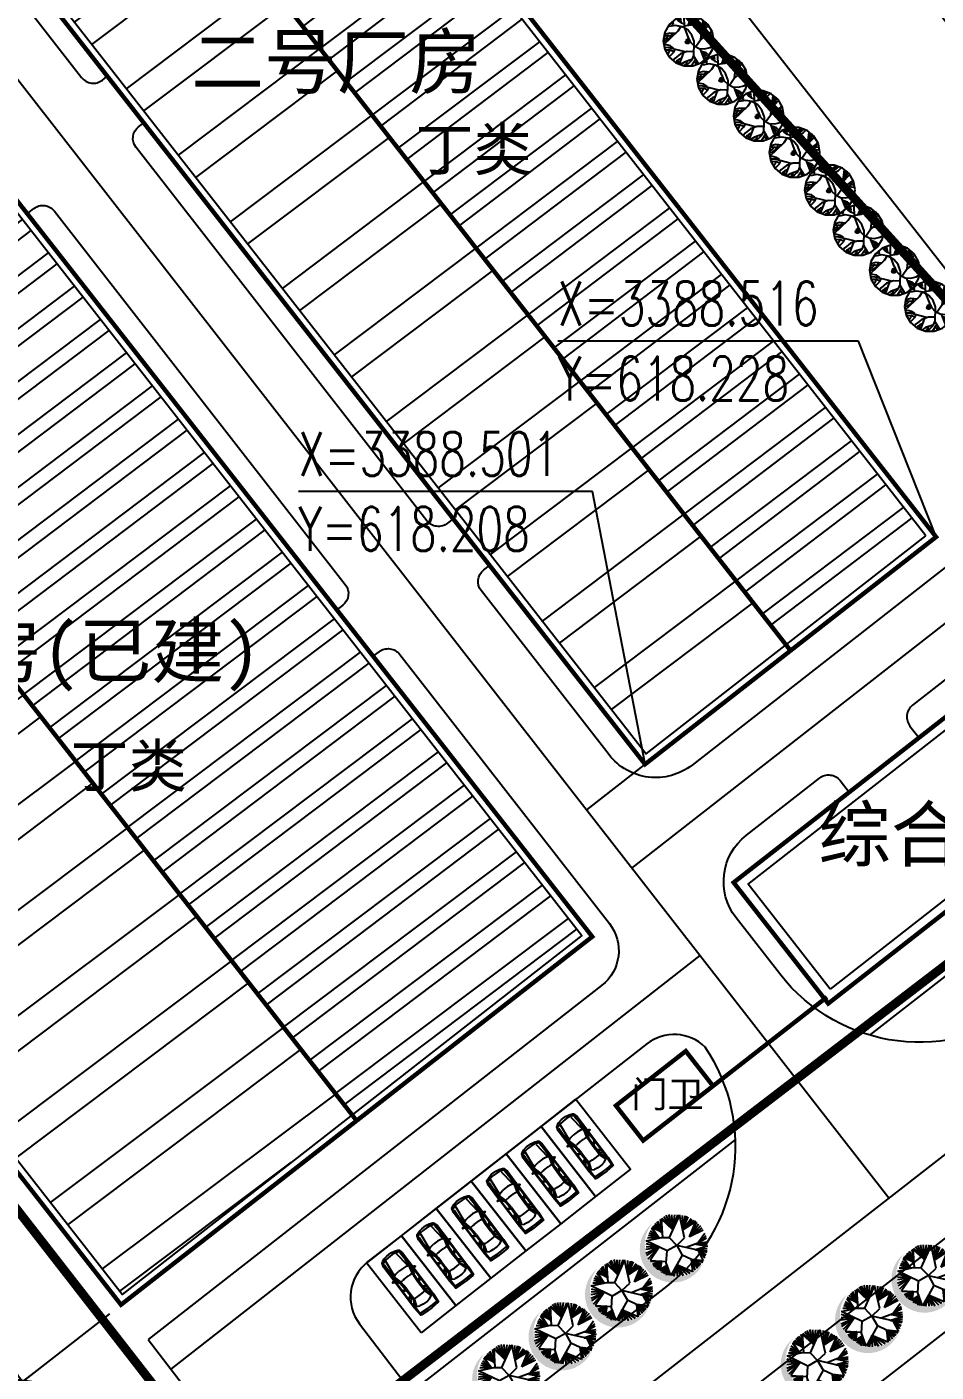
# Model space of a CAD drawing. Extents: x -17471 to 313636, y -71590 to 757901.
# Drawn here: x 95326 to 101480, y 11972 to 21080 of the extents above; entities that cross this region are included whole.
import ezdxf

# ---------------------------------------------------------------- set-up
doc = ezdxf.new("R2010")
doc.units = 0
doc.header["$LTSCALE"] = 1000
doc.header["$MEASUREMENT"] = 0
doc.linetypes.add('CENTER2', pattern=[1.125, 0.75, -0.125, 0.125, -0.125])
for name, color, linetype in [('A绿-1', 94, 'Continuous'), ('DIM_COOR', 3, 'Continuous'), ('DMTZ', 3, 'Continuous'), ('JZD', 1, 'Continuous'), ('PUB_DIM', 3, 'Continuous'), ('PUB_TAB', 7, 'Continuous'), ('PUB_TEXT', 7, 'Continuous'), ('PUB_TITLE', 4, 'Continuous'), ('乔木', 93, 'Continuous'), ('平面配景', 7, 'Continuous'), ('建筑-1', 144, 'Continuous'), ('道路', 2, 'Continuous')]:
    doc.layers.add(name, color=color, linetype=linetype)
doc.styles.add('_TCH_DIM', font='SIMPLEX', dxfattribs={"bigfont": 'GBCBIG'})
doc.styles.add('DIM', font='txt_____.ttf')
doc.styles.add('坐标标注', font='times.ttf', dxfattribs={"width": 0.75})
doc.styles.add('宋体', font='')
doc.styles.get('宋体').set_extended_font_data('SimSun')
doc.dimstyles.new('FAST', dxfattribs={"dimtxt": 3, "dimasz": 1, "dimexe": 1.25, "dimexo": 1, "dimgap": 1, "dimtad": 1, "dimtoh": 1, "dimdec": 1, "dimdsep": 46, "dimtxsty": '坐标标注', "dimblk": '尺寸起止点', "dimcen": 2.5, "dimadec": 0, "dimazin": 0, "dimtfac": 1, "dimtdec": 1, "dimtmove": 2, "dimatfit": 3, "dimfxl": 0, "dimarcsym": 0})
pattern_1 = [(37.00000000000002, (-618007.0939520979, -3388410.139042308), (-1.719686428656977, 2.28210096996014), []), (37.00000000000002, (-618005.7600223889, -3388410.326513903), (-1.719686428656977, 2.28210096996014), [])]
pattern_2 = [(37.00000000000002, (-618007.0939520979, -3388410.139042308), (-3.439372857313954, 4.564201939920281), []), (37.00000000000002, (-618004.4260926798, -3388410.513985497), (-3.439372857313954, 4.564201939920281), [])]

# ---------------------------------------------------------------- blocks, each defined once
blk = doc.blocks.new('dffgh')
at = {"layer": '平面配景', "color": 251}
for p, q in [((733439.0357518016, 251065.4803117528), (732998.3422870766, 250700.2748414093)), ((733128.9981900459, 250698.9735357795), (733489.6538135385, 251017.9056934925)), ((733235.6948892018, 250693.0281308909), (734092.2610239204, 251213.7230368417)), ((733439.0357518016, 251065.4803117528), (733834.7846744389, 251339.2528148047)), ((733912.8209194725, 251312.6235904152), (733489.6538135385, 251017.9056934925)), ((733993.0342270031, 251445.8686683559), (733907.6494356194, 251394.9159162141)), ((733985.6856806524, 251368.2866918243), (733907.6494356194, 251394.9159162141)), ((734064.1843151209, 251428.2536412819), (733985.6856806524, 251368.2866918243)), ((733985.6856806524, 251368.2866918243), (734165.2449723273, 251246.1326394072)), ((734252.7578040541, 251312.9857457392), (734165.2449723273, 251246.1326394072)), ((734322.1441971798, 251078.1186417408), (734165.2449723273, 251246.1326394072)), ((734516.6781288958, 250823.4675691806), (734322.1441971798, 251078.1186417408)), ((732875.2728315268, 250634.8085838306), (731565.5850880456, 249634.3073744773)), ((732309.2828915813, 249943.1119731434), (732238.6451500914, 250148.473754514)), ((732327.2847564758, 250216.1876304554), (732301.706755116, 250254.3415502248)), ((732327.2847564758, 250216.1876304554), (732354.7294694309, 249977.8296807236)), ((732768.0934192098, 250322.752271948), (732354.7294694309, 249977.8296807236)), ((732396.3333338748, 249923.3689056299), (732616.6800662366, 250105.9716408012)), ((732820.8395212542, 250291.0780079184), (732616.6800662366, 250105.9716408012)), ((732705.9643944612, 250271.7217781601), (732875.2728315375, 250634.8085838388)), ((732998.3422870766, 250700.2748414093), (732768.0934192098, 250322.752271948)), ((732768.0934192098, 250322.752271948), (732820.8395212542, 250291.0780079184)), ((732819.8170412087, 250769.6887227158), (732871.9384043897, 250680.4384293222)), ((733128.9981900459, 250698.9735357795), (732820.8395212542, 250291.0780079184)), ((732820.8395212542, 250291.0780079184), (732906.8378053356, 250197.968143447)), ((732836.5341386339, 250632.5750174267), (732820.8498569878, 250650.9271515145)), ((732872.7323590217, 250633.4626361692), (732836.5341386339, 250632.5750174267)), ((732882.4549678483, 250688.472279002), (732871.9384043796, 250680.4384293145)), ((732871.9384043897, 250680.4384293222), (732876.1336011725, 250633.6818091478)), ((732875.2728315375, 250634.8085838388), (732871.9384043897, 250680.4384293222)), ((732875.6484230896, 250635.0955070417), (732998.3422870766, 250700.2748414093)), ((732897.5423196631, 250650.0364317264), (732875.6484230896, 250635.0955070417)), ((732882.4549678582, 250688.4722790096), (732877.8365032265, 250694.4605882154)), ((732882.4549678582, 250688.4722790096), (732897.5423196631, 250650.0364317264)), ((733012.8320452524, 250077.9043555917), (732906.8378053356, 250197.968143447)), ((732998.3422870766, 250700.2748414093), (733047.6315783323, 250824.1710316635)), ((732998.3422870766, 250700.2748414093), (733128.9981900459, 250698.9735357795)), ((733012.8320452524, 250077.9043555917), (733207.3659769683, 249823.2532830312)), ((733128.9981900459, 250698.9735357795), (733310.398598894, 250593.0954290582)), ((733310.398598894, 250593.0954290582), (733476.6876125584, 250432.2545114703)), ((733671.2215442742, 250177.6034389099), (733476.6876125584, 250432.2545114703)), ((733782.9611144798, 249974.4961421153), (733671.2215442742, 250177.6034389099)), ((734584.9748569645, 250573.9758381011), (733863.0388710499, 249878.5354933956)), ((734239.9579897282, 250035.7337838019), (734635.2935450205, 250366.8840612329)), ((734640.7519520427, 250284.2161439277), (734272.5476569445, 249974.3868517895)), ((734637.807487913, 250627.5333524644), (734516.6781288958, 250823.4675691806)), ((734637.807487913, 250627.5333524644), (734725.32031964, 250694.3864587965)), ((734637.807487913, 250627.5333524644), (734708.1583062, 250422.5471626417)), ((734640.7519520427, 250284.2161439277), (734713.6167132233, 250339.8792453373)), ((734708.1583062, 250422.5471626417), (734786.6569406687, 250482.5141120992)), ((734708.1583062, 250422.5471626417), (734713.6167132233, 250339.8792453373)), ((734713.6167132233, 250339.8792453373), (734784.9422676365, 250409.2359835714)), ((731368.0248667554, 249440.5624016033), (730911.7179710221, 249077.1093801919)), ((731812.0383871627, 249462.7375866134), (731341.809009698, 249305.1483821752)), ((731341.809009698, 249305.1483821752), (731368.0248667554, 249440.5624016033)), ((731341.809009698, 249305.1483821752), (731364.458765521, 249106.5463135843)), ((731565.585088057, 249634.3073744858), (731368.0248667554, 249440.5624016033)), ((731795.7246656432, 249522.2434014329), (731368.0248667554, 249440.5624016033)), ((731474.2785650144, 249622.2497337057), (731565.585088057, 249634.3073744858)), ((731565.585088057, 249634.3073744858), (731916.5605547458, 249626.4483519652)), ((732003.040275903, 249703.2182614644), (731756.7611882666, 249780.3512848845)), ((732021.0686704207, 249716.9905752144), (731781.5502307308, 249799.2882162925)), ((731795.7246656432, 249522.2434014329), (732082.0500023332, 249769.5234352427)), ((731795.7246656432, 249522.2434014329), (731812.0383871627, 249462.7375866134)), ((732123.6538667772, 249715.0626601488), (731812.0383871627, 249462.7375866134)), ((731851.8011344331, 249392.0008658236), (731812.0383871627, 249462.7375866134)), ((731939.7669798315, 249258.1647642178), (731851.8011344331, 249392.0008658236)), ((731935.6948058081, 249643.4445710894), (732003.040275903, 249703.2182614644)), ((732134.3009115478, 249003.5136916578), (731939.7669798315, 249258.1647642178)), ((732003.040275903, 249703.2182614644), (732021.0686704207, 249716.9905752144)), ((732082.0500025104, 249769.5234353779), (732354.7294696072, 249977.8296808584)), ((732396.3333338748, 249923.3689056299), (732123.6538667772, 249715.0626601488)), ((733708.7847368573, 249543.7151240109), (732399.0969933759, 248543.2139146573)), ((732896.4404769343, 249268.7128296859), (732623.7610098368, 249060.406584205)), ((733130.5595230657, 249433.2871703141), (732896.4404769343, 249268.7128296859)), ((733172.4503107427, 249378.4508036283), (732938.0443414109, 249214.2520545496)), ((733362.8374520235, 249581.5855652461), (733130.5595230657, 249433.2871703141)), ((733379.5267650974, 249522.3666736312), (733172.4503107427, 249378.4508036283)), ((733295.6187455994, 249689.041589833), (733207.3659769683, 249823.2532830312)), ((733362.8374520235, 249581.5855652461), (733295.6187455994, 249689.041589833)), ((733313.9546619393, 249475.8432784366), (733708.7847366802, 249543.7151238755)), ((733379.5267650974, 249522.3666736312), (733313.9546619393, 249475.8432784366)), ((733362.8374520235, 249581.5855652461), (733837.4115786235, 249771.6379926893)), ((733379.5267650974, 249522.3666736312), (733362.8374520235, 249581.5855652461)), ((733379.5267650974, 249522.3666736312), (733804.3095646803, 249645.2381705322)), ((733707.1937021178, 249541.9049163098), (733696.4429784468, 249506.92713466)), ((733696.4429784468, 249506.92713466), (733710.0248635095, 249486.9689304056)), ((733707.9239670776, 249544.8418985237), (733751.9318684225, 249528.4991378821)), ((733708.7847366802, 249543.7151238755), (733751.9318684225, 249528.4991378821)), ((733804.3095646803, 249645.2381705322), (733709.1603282322, 249544.0020470782)), ((733709.1603282322, 249544.0020470782), (733729.3326855685, 249561.1965211025)), ((733762.4484318909, 249536.5329875695), (733729.3326855685, 249561.1965211025)), ((733751.9318684121, 249528.499137874), (733762.4484318804, 249536.5329875614)), ((733824.3351754051, 249454.7426975011), (733751.9318684225, 249528.4991378821)), ((733762.4484318909, 249536.5329875695), (733767.0115097505, 249530.5023671081)), ((733837.4115786235, 249771.6379926893), (733782.9611144798, 249974.4961421153)), ((734272.5476569445, 249974.3868517895), (733804.3095646803, 249645.2381705322)), ((733837.4115786235, 249771.6379926893), (733804.3095646803, 249645.2381705322)), ((733936.8065848562, 249660.2128105563), (733804.3095646803, 249645.2381705322)), ((733837.4115786235, 249771.6379926893), (734239.9579897282, 250035.7337838019)), ((730874.4966314917, 249106.3686806979), (730792.6176730532, 249043.8194224138)), ((730925.49028478, 249059.0809856398), (730825.2073402695, 248982.4724904015)), ((730874.4966315683, 249106.3686806211), (730916.1004960448, 249051.9079054848)), ((730911.7179710221, 249077.1093801919), (730881.382788388, 249097.354483435)), ((730925.4902847911, 249059.0809856483), (730911.7179710221, 249077.1093801919)), ((731175.8137621274, 248674.5629689845), (730916.1004960109, 249051.9079055266)), ((730925.4902847911, 249059.0809856483), (731184.8279593572, 248681.4491259048)), ((731045.9571290227, 248863.2354373212), (731054.9713262813, 248870.1215941961)), ((731084.9206063985, 248605.1275538689), (731175.8137620976, 248674.5629690293)), ((731175.8137620976, 248674.5629690293), (731370.3476938136, 248419.9118964688)), ((731379.3618910732, 248426.7980533445), (731184.8279593572, 248681.4491259048)), ((731475.9114125245, 248903.8146083384), (731364.458765521, 249106.5463135843)), ((731666.4046722718, 248069.7359957554), (731370.3298189564, 248419.8967824384)), ((731527.5338418675, 248251.5223072536), (731379.3618910732, 248426.7980533445)), ((731670.4453442404, 248649.1635357779), (731475.9114125245, 248903.8146083384)), ((731837.0212811067, 248487.9470266416), (731670.4453442404, 248649.1635357779)), ((731837.0212811067, 248487.9470266416), (732022.6777707367, 248413.8696281717)), ((732298.3732164854, 248826.1099051702), (732022.6777707367, 248413.8696281717)), ((732159.9329073888, 248403.9297168188), (732022.6777707367, 248413.8696281717)), ((732240.5820746974, 248883.07431221), (732134.3009115478, 249003.5136916578)), ((732351.4949101168, 248794.7225643026), (732159.9329073888, 248403.9297168188)), ((732159.9329073888, 248403.9297168188), (732399.0969931993, 248543.2139145223)), ((732298.3732164854, 248826.1099051702), (732240.5820746974, 248883.07431221)), ((732298.3732164854, 248826.1099051702), (732623.7610098368, 249060.406584205)), ((732351.4949101168, 248794.7225643026), (732298.3732164854, 248826.1099051702)), ((732351.4949101168, 248794.7225643026), (732665.3648743132, 249005.9458090686)), ((732363.4535715387, 248458.2915125987), (732399.0969931993, 248543.2139145223)), ((732484.4702421349, 248883.8151843405), (732399.0969931993, 248543.2139145223)), ((732498.9409759789, 248893.6801597582), (732580.6166838338, 248947.1524663215)), ((732598.6450783517, 248960.9247800716), (732580.6166838338, 248947.1524663215)), ((732580.6166838338, 248947.1524663215), (732590.2730934091, 248689.2578249212)), ((732598.6450783517, 248960.9247800716), (732615.0621358734, 248708.1947563291)), ((732665.3648743024, 249005.9458090604), (732938.0443413993, 249214.2520545409)), ((732892.5977635614, 249179.5343469696), (733072.1570552338, 249057.3802945506)), ((732938.0443414109, 249214.2520545496), (733160.7966616185, 249125.0941704923)), ((733160.7966616185, 249125.0941704923), (733190.8817616401, 249090.3833291176)), ((731518.5196446085, 248244.6361503784), (731527.5338418675, 248251.5223072536)), ((731675.794460981, 248076.909075958), (731527.5338418675, 248251.5223072536)), ((731675.7944609697, 248076.9090759493), (731575.5115164592, 248000.3005807109)), ((731708.008536823, 248015.2752208787), (731626.1295783836, 247952.725962594)), ((731666.4046722669, 248069.7359957517), (731708.008536711, 248015.275220658)), ((731675.794460981, 248076.909075958), (731689.5667747505, 248058.8806814149)), ((731689.5667747505, 248058.8806814149), (732159.9329073888, 248403.9297168188)), ((731701.1223797608, 248024.2894180147), (731689.5667747505, 248058.8806814149))]:
    blk.add_line(p, q, dxfattribs=at)
blk.add_lwpolyline([(731279.7414613311, 248350.1008897384), (731084.9206063969, 248605.1275538714), (730825.2073402873, 248982.4724903987), (730792.6176730661, 249043.8194224241), (731219.6274924362, 249427.7158019761), (732820.8498569878, 250650.9271515145), (732786.0984093371, 250691.5897232167), (732756.6121343956, 250776.1246716112), (732819.8170412087, 250769.6887227158), (732877.8365032265, 250694.4605882154), (733738.720034886, 251352.1097254428), (733993.0342270179, 251445.8686683613), (734064.1843151618, 251428.2536412516), (734252.7578040638, 251312.9857457346), (734428.0610149673, 251159.0309850415), (734622.5949467127, 250904.3799124426), (734725.3203196351, 250694.3864588066), (734786.6569406816, 250482.5141120726), (734784.9400047902, 250409.1392786986), (734627.8950413995, 250188.1515043275), (733767.0115097505, 249530.5023671081), (733824.3351754051, 249454.7426975011), (733813.9241379655, 249392.0698007473), (733740.1180597991, 249442.7478112135), (733710.0248635095, 249486.9689304056), (732108.8024989604, 248263.7575808689), (731626.1295782041, 247952.7259624572), (731575.5115164947, 248000.3005806905)], close=True, dxfattribs=at)
blk = doc.blocks.new('云杉')
at = {"layer": '道路', "linetype": 'CENTER2', "ltscale": 4}
h = blk.add_hatch(color=7, dxfattribs=at)
edge = h.paths.add_edge_path()
edge.add_ellipse((341642.9659094361, 74046.66497989596), major_axis=(-397.2453573062428, 585.0792942952565), ratio=0.9999999993520611, start_angle=107.07767182731021, end_angle=291.5808308227864, ccw=False)
edge.add_ellipse((341759.5108493344, 73960.43942414722), major_axis=(-409.208139567098, 601.4513970745475), ratio=0.9999999993529916, start_angle=95.53610480986013, end_angle=303.0120425622653)
at = {"color": 95}
for p, q in [((341327.9154484656, 74166.06309043094), (341113.9327861451, 74416.06854745196)), ((341476.3122477403, 74315.41853674134), (341133.7012320561, 74447.22044988442)), ((341133.7012320561, 74447.22044988442), (341327.9154484656, 74166.06309043094)), ((341476.3122477403, 74315.41853674134), (341152.6436668404, 74467.65789580684)), ((341476.3122477403, 74315.41853674134), (341183.1026983594, 74506.39237909415)), ((341224.5439703264, 74550.22350491927), (341476.3122477403, 74315.41853674124)), ((341271.5673755598, 74581.1997656768), (341476.3122477398, 74315.41853674177)), ((341318.5907807932, 74612.17602643436), (341476.3122477403, 74315.41853674136)), ((341611.6527772801, 74501.18247783328), (341713.9660661677, 74247.71830423479)), ((341766.4963000616, 74506.39237909415), (341672.2498503475, 74042.2955841356)), ((341766.4963000616, 74506.39237909415), (341996.4688617853, 74631.03363419263)), ((341996.4688617853, 74631.03363419263), (341971.0936193482, 74372.18079226531)), ((341971.0936193482, 74372.18079226531), (342023.6384824864, 74619.93424896413)), ((341971.0936193482, 74372.18079226531), (342070.6618877198, 74581.1997656768)), ((341971.0936193482, 74372.18079226531), (342106.581701782, 74550.22350491927)), ((342125.9371421297, 74539.9169611206), (341971.0936193482, 74372.18079226531)), ((342167.4390894583, 74506.39237909415), (341971.0936193482, 74372.18079226531)), ((342203.3589035204, 74457.35135200816), (341971.0936193482, 74372.18079226531)), ((341502.763256484, 74209.91728777754), (340999.1113120996, 74083.59456166874)), ((341008.9037352302, 74147.64537379425), (341327.9154484656, 74166.06309043094)), ((341019.9466510398, 74206.99294467892), (341327.9154484656, 74166.06309043094)), ((341025.4681089447, 74250.88069986556), (341327.9154484656, 74166.06309043094)), ((341327.9154484656, 74166.06309043094), (341039.3020913875, 74279.25200999268)), ((341327.9154484656, 74166.06309043094), (341069.7004475449, 74341.20453150776)), ((341327.9154484656, 74166.06309043094), (341091.8469545257, 74372.18079226531)), ((341671.084293959, 74041.59625030252), (341502.763256484, 74209.91728777754)), ((341671.084293959, 74041.59625030252), (341881.4855908028, 74167.83702840879)), ((341971.0936193482, 74372.18079226531), (341881.4855908028, 74167.83702840879)), ((341881.4855908028, 74167.83702840879), (342334.8853228224, 73928.99189609465)), ((341969.1405130809, 74367.72689352054), (342237.9793073299, 74404.83390022589)), ((342237.9793073299, 74404.83390022589), (342098.9351204377, 74053.28742017249)), ((342098.9351204377, 74053.28742017249), (342269.7377491015, 74343.8094821382)), ((342098.9351204377, 74053.28742017249), (342305.7182385253, 74276.70368872376)), ((342098.9351204377, 74053.28742017249), (342327.8040701446, 74199.29135151068)), ((342330.5951367778, 74139.88715126448), (342098.9351204377, 74053.28742017249)), ((341327.8944427355, 73946.29844931116), (340997.8001440589, 74052.16827025272)), ((341327.8944427354, 73946.29844931116), (340997.8001440589, 73982.5141555694)), ((340997.8001440589, 73845.69761811012), (341327.8944427355, 73946.29844931114)), ((341327.8944427355, 73946.29844931114), (340997.8001440589, 73917.95668342388)), ((340999.1113120996, 74083.59456166874), (341502.763256484, 73873.2752128275)), ((341014.425193135, 73786.35004722547), (341327.8944427354, 73946.29844931116)), ((341039.3020913875, 73745.06724266925), (341327.8944427355, 73946.29844931116)), ((341078.0129720829, 73701.1794874826), (341327.8944427355, 73946.29844931116)), ((341327.8944427355, 73946.29844931116), (341097.0348582775, 73689.77414767059)), ((341502.763256484, 73873.2752128275), (341671.084293959, 74041.59625030252)), ((341502.763256484, 73704.95417535248), (341502.763256484, 73873.2752128275)), ((341797.3250720653, 73831.19495345875), (341586.9237752215, 73368.31210040244)), ((341671.084293959, 74041.59625030252), (341797.3250720653, 73831.19495345875)), ((342054.0975140054, 73822.47957988235), (341797.3250720653, 73831.19495345875)), ((342016.8561193787, 73463.88231481836), (342029.3633480627, 73823.31910726566)), ((342334.8853228224, 73928.99189609465), (342054.0975140054, 73822.47957988235)), ((342344.3684438591, 74072.83798721159), (342098.9351204377, 74053.28742017249)), ((342098.9351204377, 74053.28742017249), (342333.3255280494, 73951.53789481186)), ((342344.3684438591, 74003.12724316673), (342098.9351204377, 74053.28742017249)), ((342327.8040701446, 73876.67387886766), (342111.1156192236, 73844.10847637331)), ((342208.9410367869, 73693.47789431436), (342111.1156192236, 73844.10847637331)), ((342111.1156192236, 73844.10847637331), (342233.8179350394, 73685.7196717846)), ((342269.7377491015, 73724.39752571037), (342111.1156192236, 73844.10847637331)), ((342327.8040701446, 73830.23780241211), (342111.1156192236, 73844.10847637331)), ((342111.1156192236, 73844.10847637331), (342280.7806649112, 73752.82546519901)), ((342300.1361052589, 73783.80172595655), (342111.1156192236, 73844.10847637331)), ((341097.0348582775, 73689.77414767059), (341502.763256484, 73727.0024763408)), ((341390.9595462647, 73716.74372864408), (341111.2023948734, 73670.20322672505)), ((341390.9595462646, 73716.74372864408), (341144.391817664, 73613.46060647084)), ((341163.7472580117, 73590.24256824306), (341390.9595462646, 73716.74372864408)), ((341191.3545475358, 73556.66135685508), (341390.9595462646, 73716.74372864408)), ((341227.3350369596, 73525.68509609753), (341390.9595462646, 73716.74372864408)), ((341266.045917655, 73497.31378597043), (341390.9595462647, 73716.74372864408)), ((341390.9595462647, 73716.74372864408), (341286.7608807492, 73488.77886583867)), ((341286.7608807492, 73488.77886583867), (341516.067153279, 73651.73858817262)), ((341516.067153279, 73651.73858817262), (341313.0693228884, 73481.85397027242)), ((341516.067153279, 73651.73858817262), (341365.553510665, 73456.03098141421)), ((341516.067153279, 73651.73858817267), (341418.0983738033, 73430.207992556)), ((341516.067153279, 73651.73858817261), (341465.1217790366, 73419.90144875733)), ((341586.9237752215, 73368.31210040244), (341502.763256484, 73704.95417535248)), ((341516.067153279, 73651.73858817262), (341523.1881000797, 73396.68341052956)), ((341647.6332667039, 73368.31210040244), (341719.9274428424, 73660.92016916834)), ((341711.2210456518, 73368.31210040244), (341719.9274428424, 73660.92016916834)), ((341719.9274428424, 73660.92016916834), (342016.8561193787, 73463.88231481836)), ((341976.6757526146, 73422.50639938776), (341719.9274428424, 73660.92016916834)), ((341910.2969070335, 73388.92518799979), (341719.9274428424, 73660.92016916834)), ((341772.0177579665, 73368.31210040244), (341719.9274428424, 73660.92016916834)), ((341854.9609772621, 73368.31210040244), (341719.9274428424, 73660.9201691684)), ((342025.7460160505, 73719.36304724938), (342208.9410367869, 73693.47789431436)), ((342025.7460160505, 73719.36304724938), (342231.0268684062, 73675.41312798591)), ((342222.7143438681, 73654.74341102704), (342025.7460160505, 73719.36304724938)), ((342025.7460160505, 73719.36304724938), (342042.9939228341, 73484.40229154132)), ((342192.3159877108, 73608.3073345715), (342025.7460160505, 73719.36304724938)), ((342025.7460160505, 73719.36304724938), (342103.8513105104, 73520.5318241982)), ((342128.7282087629, 73543.74986242598), (342025.7460160505, 73719.36304724938)), ((342159.1265649202, 73572.17780191461), (342025.7460160505, 73719.36304724938))]:
    blk.add_line(p, q, dxfattribs=at)
at = {"color": 95, "style": 'DIM', "flags": 1}
for tag in ['XVALUE', 'YVALUE']:
    blk.add_attdef(tag, (341671.084293959, 74041.59625030252), '', height=0.008835749991703779, rotation=90, dxfattribs=at)
blk = doc.blocks.new('124')
at = {"color": 95}
for p, q in [((341611.6527772801, 74501.18247783328), (341572.9418965848, 74710.25808060632)), ((341628.2778263562, 74710.25808060632), (341631.0082176278, 74470.26284643727)), ((341630.4698770924, 74463.51810275191), (341672.5090382097, 74714.87889274216)), ((341672.5090382097, 74714.87889274216), (341755.8757727849, 74454.0938290178)), ((341755.8757727849, 74454.0938290178), (341719.4728948282, 74712.80640187522)), ((341755.8757727849, 74454.0938290178), (341769.2873666949, 74712.80640187522)), ((341391.4123282723, 74654.04636101816), (341611.6527772801, 74501.18247783328)), ((341442.9752720558, 74676.67686921834), (341611.6527772801, 74501.18247783328)), ((341495.520135194, 74692.19331427789), (341611.6527772801, 74501.18247783328)), ((341766.4963000616, 74506.39237909415), (341799.6857228522, 74702.49985807655)), ((341766.4963000616, 74506.39237909415), (341860.5431105285, 74684.43509174812)), ((341879.8985508762, 74681.83014111768), (341766.4963000616, 74506.39237909415)), ((341937.9648719192, 74663.76537478925), (341766.4963000616, 74506.39237909416))]:
    blk.add_line(p, q, dxfattribs=at)
at = {"layer": 'PUB_DIM', "color": 95}
blk.add_blockref('云杉', (0, 0), dxfattribs=at)
blk = doc.blocks.new('吊瓜')
at = {"layer": 'A绿-1', "color": 124, "linetype": 'Continuous'}
for p, q in [((-931.5152440293605, 779.708082606543), (-1130.080829642611, 435.7824350616793)), ((-642.6527019722998, 737.6348884842228), (-935.0347362740577, 687.2852811119446)), ((-627.2951308949414, 1034.979047229041), (-931.5152440293605, 779.708082606543)), ((-755.3979767544806, 843.5904426834459), (-911.6831166012707, 786.6170722267489)), ((-781.7343390210444, 901.1004832527469), (-789.3781430467061, 908.8043394348497)), ((-753.4181600316224, 857.0180728218402), (-781.7343390210444, 901.1004832527469)), ((-741.886727498335, 805.9094537994752), (-753.4181600316224, 857.0180728218402)), ((-748.5309024079615, 753.9390792152772), (-741.886727498335, 805.9094537994752)), ((-350.6828814252076, 684.9474997780198), (-642.6527019722998, 737.6348884842228)), ((-254.1139243825019, 1170.805884577974), (-627.2951308949414, 1034.979047229041)), ((-585.4970860703761, 1047.472703864325), (-503.069172118514, 938.0260639450426)), ((-526.161170409483, 497.011612918126), (-388.4830914242921, 705.0641678116153)), ((-503.069172118514, 938.0260639450426), (-388.1793145879201, 863.3718700668687)), ((-457.2539867146552, 1003.29091637348), (-490.4236103280127, 1080.008593871338)), ((-449.6947712644032, 908.8043505928363), (-457.2539867146552, 1003.29091637348)), ((-439.967987607306, 1086.881999232515), (-456.4434305890027, 1104.588136126746)), ((-401.613319228476, 1019.956750704987), (-439.967987607306, 1086.881999232515)), ((-402.0988422616065, 868.0278982422242), (-388.4615030034474, 943.9495189926456)), ((-388.4615030034474, 943.9495189926456), (-401.613319228476, 1019.956750704987)), ((-388.1793145879201, 863.3718700668687), (-286.5425570710358, 835.4919836304034)), ((-94.3411429150874, 535.5779911300997), (-350.6828814252076, 684.9474997780198)), ((-266.1781295998517, 1169.802060630071), (-257.2251802666724, 670.6284641525635)), ((-259.4294531091145, 721.4031643173585), (57.57303078337281, 771.7944404861773)), ((-257.2251802666724, 670.6284641525635), (-89.52856242495182, 223.9872784874315)), ((143.0172160880029, 1170.805873992191), (-254.1139243825019, 1170.805884577974)), ((-96.3956367715291, 737.600082709534), (372.4597830549901, 1096.34761526798)), ((-48.9163528187928, 862.1948649666156), (-89.52856242495182, 745.8406198761295)), ((71.56567533178895, 1033.601135661353), (-48.9163528187928, 862.1948649666156)), ((57.57303078337281, 771.7944404861773), (338.2230952994287, 927.5679842254976)), ((81.07388198537228, 890.0546441337938), (59.88950321833545, 851.8309801361393)), ((243.4061447398126, 1153.46306383823), (71.56567533178895, 1033.601135661353)), ((290.8836758868274, 1137.124067332494), (81.07388198537228, 890.0546441337938)), ((516.198415447885, 1034.979016616089), (143.0172160880029, 1170.805873992191)), ((338.2230952994287, 927.5679842254976), (474.4003174082463, 1063.811700370061)), ((501.5134213702258, 101.6579217216859), (603.4539557234821, 965.9197994491915)), ((820.4185149923869, 779.7080356857623), (516.198415447885, 1034.979016616089)), ((535.4935993925756, 411.5305431625675), (848.0638792292302, 737.600082709534)), ((610.2026322142192, 615.4128040573487), (673.6787625090656, 656.1258867523502)), ((671.4143120543304, 917.0448880455369), (611.9848144785938, 681.4599654457415)), ((611.9848144785938, 681.4599654457415), (623.8183830515918, 493.083447577701)), ((673.6787625090656, 656.1258867523502), (719.4021196619578, 716.0937849304537)), ((719.4021196619578, 716.0937849304537), (741.8577924028941, 788.0834852478365)), ((738.3372950808116, 863.4119678757052), (732.5076013342914, 884.3668727180848)), ((741.8577924028941, 788.0834852478365), (738.3372950808116, 863.4119678757052)), ((1018.984082152063, 435.7823775551151), (820.4185149923869, 779.7080356857623)), ((-1130.080829642611, 435.7824350616793), (-1199.041948340731, 44.68461249087704)), ((-1199.041948340731, 44.68461249087704), (-1130.080871556609, -346.4132175185805)), ((-1197.021894763297, 36.44401381228818), (-1044.515384457904, 76.16441567157017)), ((-1111.057469771666, 261.9525969765018), (-1176.657467578261, 232.2278159401249)), ((-1176.657467578261, 126.2374556801151), (-1056.419139359801, 187.1462312958101)), ((-1169.790393231684, -118.4212575652709), (-526.161170409483, 497.011612918126)), ((-907.6922711117804, 395.5397837898563), (-1163.041716740889, 329.977638461336)), ((-983.7318413956818, 281.6776828071961), (-1111.057469771666, 261.9525969765018)), ((-1056.419139359801, 187.1462312958101), (-972.7763985856, 273.004268004639)), ((-1044.515384457904, 76.16441567157017), (-914.7913190586987, 165.6496821663241)), ((-857.3385112508113, 256.6652714989032), (-983.7318413956818, 281.6776828071961)), ((-914.7913190586987, 165.6496821663241), (-823.4963349564496, 294.1065696022342)), ((-633.0930149300984, 370.7540908119554), (-907.6922711117804, 395.5397837898563)), ((-823.4963349564496, 294.1065696022342), (-789.3781549199048, 395.1915463707337)), ((95.45391762418149, 307.5425290367493), (-94.3411429150874, 535.5779911300997)), ((-82.77988593415648, 223.9872784874315), (19.6583918825927, -5.068712208521902)), ((195.8102158800903, 28.34555475925299), (95.45391762418149, 307.5425290367493)), ((204.664387680692, -28.92241551663028), (195.8102464930125, 28.34537623141659)), ((519.7076476351795, 121.4883115074481), (267.4083719031041, -231.8127059676772)), ((997.4819448725757, 484.8429101250003), (519.7076476351795, 121.4883115074481)), ((1092.555405022329, 150.6749115249986), (596.5868813769048, 191.4513635895128)), ((990.7332683817804, 476.7444510719652), (800.4679503695079, 175.1123670837769)), ((856.4356622473424, 285.0067327759098), (1043.57756331125, 292.2308577797303)), ((1018.984040238065, -346.4133900382658), (1087.945179821676, 44.68442881320516)), ((1087.945179821676, 44.68455126498884), (1018.984082152063, 435.7823775551151)), ((1043.57756331125, 292.2308577797303), (1065.442301203424, 297.4417235634173)), ((-1053.320524190276, -142.3990039565688), (-1183.406144068998, -150.9571724631896)), ((-941.4410763486085, -263.2532187202087), (-1142.677289269763, -256.9475327231994)), ((-1130.080871556609, -346.4132175185805), (-931.5153228505078, -690.3388862350112)), ((-1051.691554711622, -372.8676653602233), (-1088.332683919245, -379.2768892028471)), ((-881.9110213978711, -183.9017450072934), (-1053.320524190276, -142.3990039565688)), ((-880.2401314957679, -379.5611447074552), (-1051.691554711622, -372.8676653602233)), ((-1000.007900260287, -566.8201538779904), (-917.6660068257625, -437.7607378699904)), ((-205.0848476155224, -452.7313345649382), (-941.4410763486085, -263.2532187202087)), ((-938.7962204201758, -672.8105141380001), (-741.0925540192547, -475.4811665275265)), ((-917.6660068257625, -437.7607378699904), (-898.0673657639563, -379.2768892028471)), ((-735.0335494263709, -281.527066395538), (-881.9110213978711, -183.9017450072934)), ((-721.4177985890565, -444.4907971122375), (-880.2401314957679, -379.5611447074552)), ((-741.0925540192547, -475.4811665275265), (-653.4574422582082, -314.0629812934567)), ((-422.1888585789857, -543.7132837035824), (-671.697547744101, -745.9370490768124)), ((-470.059198592513, -1015.219050190703), (-273.045203946429, -485.2672494628569)), ((-118.5627836449567, -439.0220990874877), (-422.1888585789857, -543.7132837035824)), ((202.5588923708856, -444.4907971122375), (-118.5627836449567, -439.0220990874877)), ((19.6583918825927, -5.068712208521902), (194.2606472269836, -185.2749828078886)), ((182.1944648997014, -615.6950652816449), (204.664387680692, -28.92241551663028)), ((194.2606472269836, -185.2749828078886), (419.9672719733062, -294.8959986426999)), ((419.9672719733062, -294.8959986426999), (669.5547172324004, -320.7098477103864)), ((460.7845665709319, -305.9645222404142), (620.9359566466155, -723.1956199386259)), ((583.5436262385192, -444.1547259071012), (515.1291720644658, -436.3923380592023)), ((744.4838994757592, -504.2134813048979), (583.5436262385192, -444.1547259071012)), ((617.0697065607965, -444.4907971122375), (631.5224645392009, -580.968171284454)), ((719.7426687971893, -590.1372454383527), (630.5670595423289, -542.3826980331069)), ((631.5224645392009, -580.968171284454), (691.7816248671588, -704.2718185165068)), ((669.5547172324004, -320.7098477103864), (912.9190543429431, -259.6029986121794)), ((827.5810540453967, -697.2479696967712), (719.7426687971893, -590.1372454383527)), ((875.1769830481353, -615.6950652816449), (744.4838994757592, -504.2134813048979)), ((820.4184361712396, -690.3390269973388), (1018.984040238065, -346.4133900382658)), ((912.9190543429431, -259.6029986121794), (1065.442301203424, -167.2961689689328)), ((-931.5153228505078, -690.3388862350112), (-627.2952370389394, -945.6098834731747)), ((-671.697547744101, -745.9370490768124), (-735.0335494263709, -827.6757855155593)), ((-627.2952370389394, -945.6098834731747), (-254.1140449746308, -1081.43676087643)), ((-569.0373038991384, -843.2223613479291), (-619.4772640927258, -917.327148983728)), ((-483.946488402682, -778.1593449332868), (-569.0373038991384, -843.2223613479291)), ((-520.2044496758754, -821.6313315131774), (-524.403793500227, -811.3368133285185)), ((-503.9577124341304, -905.9712673881222), (-520.2044496758754, -821.6313315131774)), ((-517.5367297394696, -990.781594345819), (-503.9577124341304, -905.9712673881222)), ((-381.7344149334967, -746.122881100433), (-483.946488402682, -778.1593449332868)), ((-247.0517305596295, -916.7947972991606), (-415.7145930989209, -1031.558046696438)), ((-259.4294531091145, -1072.334498760953), (-190.6029772980983, -1026.609368202939)), ((-254.1140449746308, -1081.43676087643), (143.0170954958739, -1081.436792633787)), ((127.8498594061675, -786.8993331649472), (-247.0517305596295, -916.7947972991606)), ((-245.8137022717419, -1064.093961308252), (-50.75755469636351, -969.5315921523725)), ((-190.6029772980983, -1026.609368202939), (-141.5661611779506, -960.1017597892424)), ((-141.5661611779506, -960.1017597892424), (-118.2335683091223, -880.833472035185)), ((-118.2335683091223, -880.833472035185), (-116.76006381349, -852.1132665374389)), ((-50.75755469636351, -969.5315921523725), (100.1930337683734, -813.9589008071562)), ((66.75657756491273, -1080.432957813995), (270.5192485587177, -770.7024150588622)), ((100.1930337683734, -813.9589008071562), (188.8311947123584, -616.1402493217101)), ((143.0170954958739, -1081.436792633787), (516.1983093039453, -945.609975312007)), ((188.8311947123584, -616.1402493217101), (188.9431413904967, -615.6950652816449)), ((392.8242103830999, -998.8800536849667), (188.9431413904967, -648.3730582931166)), ((241.3795527235925, -931.890990326654), (209.4259665743884, -901.1302308776503)), ((304.4994267241418, -1031.558046696438), (241.3795527235925, -931.890990326654)), ((516.1983093039453, -945.609975312007), (820.4184361712396, -690.3390269973388)), ((620.9359566466155, -723.1956199386259), (684.911665035921, -819.5773261764189)), ((691.7816248671588, -704.2718185165068), (752.8720213667693, -770.7024150588622))]:
    blk.add_line(p, q, dxfattribs=at)
at = {"layer": 'A绿-1', "color": 124}
for centre, radius in [((-140.7320192082698, -11.97500989223772), 49.61832947383164), ((-135.3481085999665, -33.49339463497745), 43.37211609927554), ((-97.66429989175231, 63.33933756564511), 56.2016898583307), ((-92.28038928350725, 31.06176016543759), 52.98916507313913), ((-65.36351044017647, 25.68216383670369), 46.28802320488671), ((-81.51345956164005, -44.25258729244524), 32.72336929275366)]:
    blk.add_circle(centre, radius, dxfattribs=at)
blk = doc.blocks.new('尺寸起止点')
for p, q in [((0, -2), (0, 2)), ((-2, 0), (2, 0))]:
    blk.add_line(p, q)
blk.add_lwpolyline([(-0.88388347648322, -0.8838834764831631, 0.5, 0.5, 0), (0.8838834764831063, 0.88388347648322, 0, 0, 0)], format="xyseb")
blk = doc.blocks.new('*D1515')
at = {"color": 0, "linetype": 'Continuous', "lineweight": -2, "transparency": 16777216}
for p, q in [((618168.1680406744, 3388594.706375957), (618177.569151218, 3388602.050702604)), ((618176.8919204087, 3388600.887148381), (618236.9034252143, 3388524.069379012)), ((618228.7951743763, 3388517.100570383), (618238.19628492, 3388524.44489703))]:
    blk.add_line(p, q, dxfattribs=at)
at = {"layer": 'Defpoints', "color": 0, "linetype": 'Continuous', "transparency": 16777216}
for p in [(618167.3800044684, 3388594.090747061, -134.821), (618237.2112396625, 3388523.675360909), (618228.0071381703, 3388516.484941486, -134.821)]:
    blk.add_point(p, dxfattribs=at)
at = {"color": 0, "linetype": 'Continuous', "lineweight": -2, "transparency": 16777216, "xscale": 0.5, "yscale": 0.5, "zscale": 0.5}
for p, rotation in [((618176.5841059606, 3388601.281166485), 127.9976312333396), ((618237.2112396625, 3388523.675360909), 307.9976312333396)]:
    blk.add_blockref('尺寸起止点', p, dxfattribs=dict(at, rotation=rotation))
at = {"color": 0, "linetype": 'Continuous', "transparency": 16777216, "insert": (618208.8916259948, 3388564.035977908), "char_height": 3, "attachment_point": 5, "rotation": 307.99763123333963, "style": '坐标标注'}
blk.add_mtext('98.48', dxfattribs=at)
blk = doc.blocks.new('*D1522')
at = {"color": 0, "linetype": 'Continuous', "lineweight": -2, "transparency": 16777216}
for p, q in [((618124.3486045203, 3388524.942435305), (618117.5027766586, 3388519.594344167)), ((618118.7956363645, 3388519.969862184), (618165.8789343506, 3388459.700853143)), ((618172.0475314027, 3388463.885390057), (618165.201703541, 3388458.537298919))]:
    blk.add_line(p, q, dxfattribs=at)
at = {"layer": 'Defpoints', "color": 0, "linetype": 'Continuous', "transparency": 16777216}
for p in [(618125.1366407264, 3388525.558064201, -134.821), (618172.8355676087, 3388464.501018954, -134.821), (618166.1867487987, 3388459.30683504)]:
    blk.add_point(p, dxfattribs=at)
at = {"color": 0, "linetype": 'Continuous', "lineweight": -2, "transparency": 16777216, "xscale": 0.5, "yscale": 0.5, "zscale": 0.5}
for p, rotation in [((618118.4878219164, 3388520.363880287), 127.997631234255), ((618166.1867487987, 3388459.30683504), 307.997631234255)]:
    blk.add_blockref('尺寸起止点', p, dxfattribs=dict(at, rotation=rotation))
at = {"color": 0, "linetype": 'Continuous', "transparency": 16777216, "insert": (618144.3312385406, 3388491.393071875), "char_height": 3, "attachment_point": 5, "rotation": 307.99763123425504, "style": '坐标标注'}
blk.add_mtext('77.48', dxfattribs=at)
blk = doc.blocks.new('A$C43DF018A')
at = {"linetype": 'Continuous'}
h = blk.add_hatch(dxfattribs=at)
h.set_pattern_fill('ANSI32', color=155, scale=0.6, angle=351.9999999999999)
h.set_pattern_definition(pattern_1)
h.paths.add_polyline_path([(210.7549190484534, 99.04455607751598), (220.2113535215613, 106.4321028324775), (160.1998487155652, 183.2498722020537), (150.7434142424671, 175.8623254471962)])
h = blk.add_hatch(dxfattribs=at)
h.set_pattern_fill('ANSI32', color=153, scale=1.2, angle=351.9999999999999)
h.set_pattern_definition(pattern_2)
h.paths.add_polyline_path([(201.298484574887, 91.65700932219625), (210.7549190484534, 99.04455607751598), (150.7434142424671, 175.8623254471962), (141.2869797692401, 168.474778692238)])
h = blk.add_hatch(dxfattribs=at)
h.set_pattern_fill('ANSI32', color=155, scale=0.6, angle=351.9999999999999)
h.set_pattern_definition(pattern_1)
h.paths.add_polyline_path([(149.8561905960087, 139.6378470631316), (134.3003558877778, 127.4853326508613), (181.3836538740539, 67.21632360913742), (196.9394885818474, 79.36883802106604)])
h = blk.add_hatch(dxfattribs=at)
h.set_pattern_fill('ANSI32', color=153, scale=1.2, angle=351.9999999999999)
h.set_pattern_definition(pattern_2)
h.paths.add_polyline_path([(134.3003558877778, 127.4853326508613), (118.7445211794693, 115.3328182385303), (165.827819165308, 55.0638091964647), (181.3836538740539, 67.21632360913742)])
blk.add_line((219.6250587098766, 105.339589543175, -134.821), (197.2520237704739, 87.86134844319895, -134.821), dxfattribs=at)
at = {"linetype": 'Continuous', "flags": 128}
for points, elevation in [([(147.5334344608709, 236.5452638766728), (246.6972910978366, 108.8758141468279), (244.9411023119465, 94.83484734594822), (216.409776026383, 72.62056850409135)], -90.984), ([(330.5241108689224, 0.9521783008240163), (270.6207442688756, 78.07533698156476), (256.5961220136378, 79.8294814559631), (155.2885761389043, 0.9521783008240163)], -90.984), ([(207.3307508948492, 65.55170693527907), (124.3611329075648, 0.9521783008240163)], -90.984), ([(167.5885021991562, 51.9978680270724), (175.2996233036974, 41.93171555316076)], -134.821)]:
    blk.add_lwpolyline(points, dxfattribs=dict(at, elevation=elevation))
for points, elevation in [([(153.8645073008956, 236.5452638766728), (250.6532095213188, 111.9337292737328, -0.4138724593338385), (248.0219928096049, 90.89679589075968), (227.1720976001816, 74.6632222617045, -0.4142135623690335), (210.331517579616, 76.7596154906787), (207.3782442166703, 80.55270760599524, -0.4137353127775728), (208.071890840074, 86.16221689572558), (213.014873010572, 90.02376873139292, -0.4142135624222082), (214.4185381130083, 89.85136142140254), (215.0341670095222, 89.06332521513104)], -134.821), ([(150.4516034765402, 155.9314180030487), (150.1423412669683, 155.6898164735176, 0.4137353129215485), (149.9689296111465, 154.2874391507357), (163.0745621056994, 137.4549738904461, 0.4146919736991378), (164.4792315538507, 137.281278800685), (164.8159482355695, 137.5443282867782)], -134.821), ([(188.2298839795403, 107.5733031998388), (187.844220904517, 107.2720158589073, -0.4146919736991378), (186.4395514563657, 107.4457109486684), (166.7606137193507, 132.7207242646255, -0.4137353129156376), (166.9340253750561, 134.1231015874073), (167.2784638204612, 134.3921834626235)], -134.821), ([(159.3981017591432, 128.2358944998123), (159.8416900614975, 128.5824341312982, -0.414691973794961), (161.2463595098816, 128.408739041537), (180.9252972468967, 103.1337257260457, -0.4137353129274594), (180.7518855909584, 101.7313484032638), (180.3495219181059, 101.4170142370276)], -134.821), ([(230.8128421325237, 111.5417446242645), (204.3961349112215, 90.90450970735401, -0.4146919737503797), (198.7774571180344, 91.59929006686434), (190.1256030701334, 102.7114613228478, -0.4137353127244331), (190.2990147258388, 104.1138386451639), (190.692399564432, 104.4211583756842)], -134.821), ([(234.0138002035674, 91.20080395229161), (228.4731401365716, 98.29312980780378, 0.4142135623849629), (224.2621448293794, 98.81035173730925), (219.3191626589978, 94.9487999016419, 0.4142135624583121), (219.1467553492403, 93.54513479908928), (219.7623842457542, 92.75709859281778)], -134.821), ([(182.812037503114, 98.26486941287294), (183.2066794123966, 98.57317119045183, -0.4146919736991378), (184.6113488605479, 98.39947610069066), (198.7972968053073, 80.17948740022257, -0.4137353127940788), (198.2770618378418, 75.9723554328084), (167.5885021991562, 51.9978680270724)], -134.821), ([(147.1497752887663, 0.9521783008240163), (253.5152208128711, 83.76752457302064, -0.4145547477117401), (274.5766710146563, 81.1332413945347), (336.8551837088307, 0.9521783008240163)], -90.984), ([(132.4999337584013, 0.9521783008240163), (202.7118404863868, 55.61864765547216, 0.3945421339730307), (205.2847588828299, 71.8025449491106, 0.3755751285261987), (201.3410497519653, 72.02111502271146), (182.4278740457958, 57.2457818640396, 0.4114358550945384), (181.8932264235336, 53.05731189856306), (184.8257605482358, 49.22916094167158)], -134.821)]:
    blk.add_lwpolyline(points, format="xyb", dxfattribs=dict(at, elevation=elevation))
at = {"linetype": 'Continuous', "elevation": -134.821, "flags": 128}
blk.add_lwpolyline([(205.5550580965355, 71.50002975389361), (205.5550580965355, 71.50002975389361)], close=True, dxfattribs=at)
at = {"layer": 'DIM_COOR', "color": 3, "linetype": 'Continuous'}
for p, q in [((215.6521084656706, 119.6145698293112), (195.3021084656706, 119.6145698293112)), ((220.9131860726047, 106.3458991777152), (215.6521084656706, 119.6145698293112)), ((197.6565651601413, 109.4266515774652), (177.7465651601413, 109.4266515774652)), ((201.2122809200082, 90.95517677115276), (197.6565651601413, 109.4266515774652))]:
    blk.add_line(p, q, dxfattribs=at)
at = {"layer": 'DMTZ', "color": 7, "linetype": 'Continuous', "elevation": -134.821, "flags": 128}
for points in [[(197.8694574311376, 61.69517760258168), (194.1756840469316, 66.42339483322576), (196.5397926620208, 68.27028151927516), (200.2335660457611, 63.54206428863108), (197.8694574311376, 61.69517760258168)], [(195.505348811741, 59.84829090721905), (191.811575427535, 64.57650813786313), (194.1756840426242, 66.42339482391253), (197.8694574263645, 61.69517759326845), (195.505348811741, 59.84829090721905)], [(193.1412401895504, 58.00140421558172), (189.4474668053444, 62.72962144622579), (191.8115754204337, 64.5765081322752), (195.505348804174, 59.84829090163112), (193.1412401895504, 58.00140421558172)], [(190.7771315729478, 56.15451751695946), (187.0833581887418, 60.88273474760354), (189.447466803831, 62.72962143365294), (193.1412401875714, 58.00140420300886), (190.7771315729478, 56.15451751695946)], [(188.4130229478469, 54.30763084441423), (184.7192495636409, 59.03584807505831), (187.0833581787301, 60.88273476110771), (190.7771315624705, 56.15451753046364), (188.4130229478469, 54.30763084441423)], [(186.0489143284503, 52.46074414905161), (182.3551409442443, 57.18896137969568), (184.7192495593335, 59.03584806574509), (188.4130229430739, 54.30763083510101), (186.0489143284503, 52.46074414905161)]]:
    blk.add_lwpolyline(points, dxfattribs=at)
at = {"layer": 'JZD', "color": 1, "linetype": 'Continuous', "const_width": 0.6, "elevation": -0.9239999999999924, "flags": 128}
blk.add_lwpolyline([(142.6303211331833, 209.5506343664601), (245.6753211332252, 95.84263436635956), (174.0933211331721, 41.00763436639681), (103.6503211332019, 131.6606343663298)], close=True, dxfattribs=at)
at = {"layer": 'PUB_TITLE', "color": 6}
for points, elevation in [([(132.4200446673203, 171.1295185559429), (217.7065040660091, 61.59025247534737)], -134.821), ([(337.3454593044007, 154.7402548762038), (139.8248545232927, 0.9521783008240163)], -90.984), ([(200.3198725664988, 83.91312422743067), (232.6597288210178, 109.1776360059157)], -134.821), ([(204.9312979652314, 77.99832839006558), (169.127574439859, 50.02777751209214)], -134.821)]:
    blk.add_lwpolyline(points, dxfattribs=dict(at, elevation=elevation))
at = {"layer": '建筑-1', "const_width": 0.3, "elevation": -134.821}
for points in [[(220.9131860726047, 106.3458991777152), (160.2860523704439, 183.9517047530971), (140.5851472180802, 168.5609823470004), (201.2122809200082, 90.95517677115276)], [(118.0426886283094, 115.4190218932927), (149.9423942508874, 140.3396796141751), (197.6413211330073, 79.28263436630368), (165.7416155104293, 54.36197664542124)], [(213.6135031620506, 74.7561123878695), (207.2109626411693, 82.95168893085793), (227.2270822761348, 98.58866289630532), (233.6296227970161, 90.3930863533169)]]:
    blk.add_lwpolyline(points, close=True, dxfattribs=at)
at = {"layer": '建筑-1', "elevation": -134.821}
for points in [[(220.2113535215613, 106.4321028324775), (160.1998487155652, 183.2498722020537), (141.2869797692401, 168.474778692238), (201.298484574887, 91.65700932219625)], [(118.7445211794693, 115.3328182385303), (149.8561905960087, 139.6378470631316), (196.9394885818474, 79.36883802106604), (165.827819165308, 55.06380919646472)], [(213.734188279137, 75.73867795942351), (208.1935282129562, 82.83100381447002), (227.106397159514, 97.60609732475132), (232.6470572256949, 90.5137714697048)]]:
    blk.add_lwpolyline(points, close=True, dxfattribs=at)
at = {"layer": '建筑-1', "const_width": 0.3, "elevation": -134.821}
for points in [[(150.4355997944949, 176.2563435500488), (211.0627334964229, 98.6505379746668)], [(133.9925414395984, 127.8793507539667), (181.6914683221839, 66.82230550609529)], [(205.8158056453103, 69.17199343303218), (201.0875884146662, 65.47822004882619), (199.2407017286168, 67.8423286639154), (203.9689189592609, 71.53610204765573), (205.8158056453103, 69.17199343303218)]]:
    blk.add_lwpolyline(points, dxfattribs=at)
at = {"layer": '建筑-1', "color": 95, "linetype": 'CENTER2', "ltscale": 0.1, "const_width": 0.3, "elevation": -134.821}
blk.add_lwpolyline([(213.5248588449322, 75.19445264944807), (205.815805645776, 69.17199343256652)], dxfattribs=at)
at = {"xscale": 0.0011, "yscale": 0.0011, "zscale": 0.0011, "rotation": 89.68074652604575}
for p in [(467.3237458104268, -742.5042969305068, -134.821), (464.9596371910302, -744.3511836258695, -134.821), (462.5955285688397, -746.1980703175068, -134.821), (460.231419952237, -748.044957016129, -134.821), (457.8673113271361, -749.8918436886743, -134.821), (455.5032027077395, -751.7387303840369, -134.821)]:
    blk.add_blockref('dffgh', p, dxfattribs=at)
at = {"layer": 'PUB_DIM', "color": 95, "xscale": 0.003084588505603371, "yscale": 0.003084588505603371, "zscale": 0.003084588505603371, "rotation": 268.6211329122395}
for p in [(0.3968574855243787, 1117.47951268265), (17.42941838677507, 1115.437241549604), (-3.313595626153983, 1114.430551685393), (13.60928420291748, 1112.700853231363), (-7.134745375369675, 1111.528510865755), (9.934460513642989, 1109.688805928454), (-10.95126820600126, 1108.678060153965)]:
    blk.add_blockref('124', p, dxfattribs=at)
at = {"layer": '乔木', "xscale": 0.001497600007569417, "yscale": 0.001497600007569417, "zscale": 0.001497600007569417}
for p in [(204.2429384207353, 139.8712241807953), (206.5238741870271, 137.271968964953), (208.9855217724107, 134.7951740203425), (211.4168670709478, 132.3183790752664), (213.8032180650625, 129.7788729621097), (215.7488085245714, 127.0429395586252), (218.198151545017, 124.340181294363), (220.5696268711472, 121.894530357793)]:
    blk.add_blockref('吊瓜', p, dxfattribs=at)
at = {"layer": 'PUB_TAB', "color": 7, "lineweight": -3, "style": '宋体'}
for s, height, p in [('二号厂房', 3.608920629127114, (170.4984927220503, 136.7302041626535)), ('丁类', 2.887136503301691, (185.669694626471, 131.1549154240638, -134.821)), ('一号厂房(已建)', 3.608920629127114, (140.7362329883035, 96.8484820285812)), ('丁类', 2.887136503301691, (162.3209884621901, 89.4178935084492, -26.9642)), ('综合楼', 3.608920629127114, (212.9287810842507, 84.41203419165686, -134.821)), ('门卫', 1.804460314563557, (200.2748963803751, 67.71185707114637, -202.2315))]:
    blk.add_text(s, height=height, dxfattribs=at).set_placement(p)
at = {"layer": 'PUB_TEXT', "linetype": 'Continuous', "style": '_TCH_DIM', "width": 0.7058823529411765}
for s, p in [('X=3388.516', (195.3021084656706, 120.6645698293112)), ('Y=618.228', (195.3021084656706, 115.5895698293112)), ('X=3388.501', (177.7465651601413, 110.4766515774652)), ('Y=618.208', (177.7465651601413, 105.4016515774652))]:
    blk.add_text(s, height=2.975, dxfattribs=at).set_placement(p)
at = {"color": 3, "linetype": 'Continuous'}
for p1, p2, distance, override, picture, middle in [((160.2860523704439, 183.9517047530971, -134.821), (220.9131860726047, 106.3458991777152, -134.821), 11.679795193344729, {"dimtxt": 3, "dimasz": 0.5, "dimdec": 2}, '*D1515', (201.7976738968864, 153.8969356003217)), ((118.0426886283094, 115.4190218932927, -134.821), (165.7416155107785, 54.3619766458869, -134.821), -8.437199660163987, {"dimasz": 0.5, "dimdec": 2}, '*D1522', (137.2372864426579, 81.25402956688777))]:
    dim = blk.add_aligned_dim(p1=p1, p2=p2, distance=distance, dimstyle='FAST', override=override, dxfattribs=at)
    dim.commit()
    dim.dimension.update_dxf_attribs({"geometry": picture, "text_midpoint": middle, "insert": (-618007.0939520979, -3388410.139042308)})

msp = doc.modelspace()

# ---------------------------------------------------------------- block references
at = {"xscale": 100, "yscale": 100, "zscale": 100}
msp.add_blockref('A$C43DF018A', (79388.89428172773, 6992.1053884672), dxfattribs=at)

doc.saveas('drawing.dxf')
